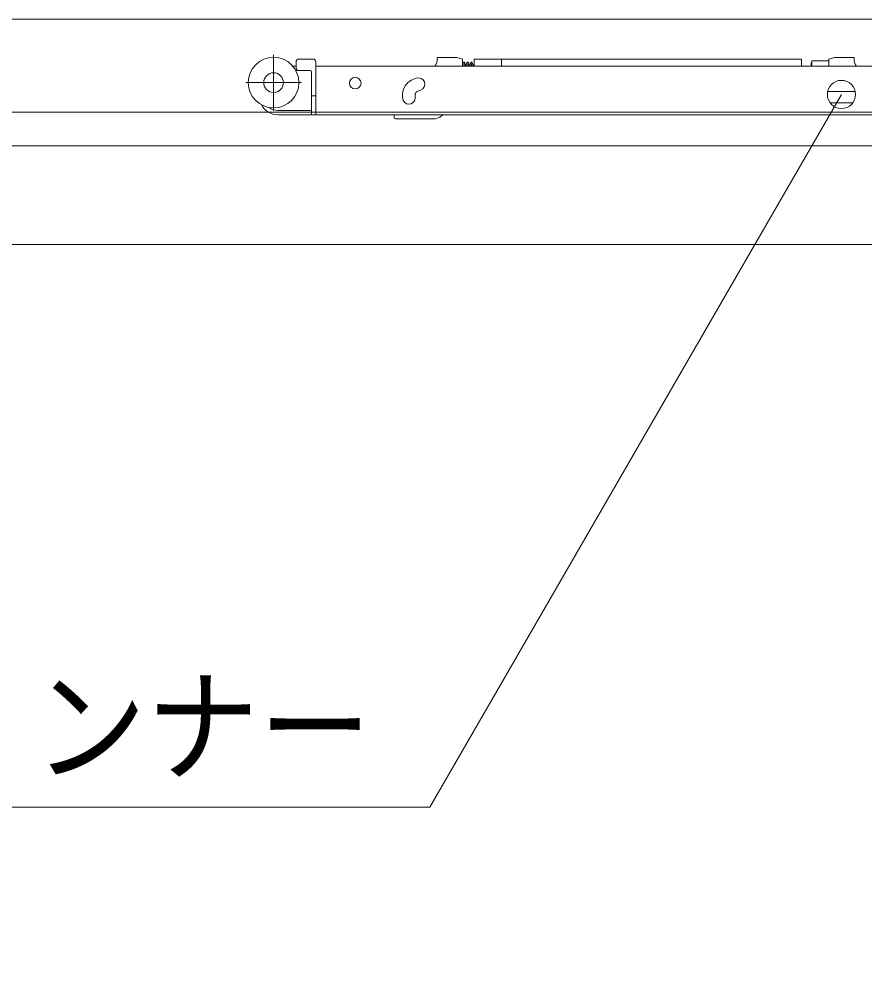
# Model space of a CAD drawing. Units: millimetres, scale not verified. Extents: x -6062 to 6062, y -3045 to 3045.
# Drawn here: x -1704 to -1403.7, y 6.9 to 350 of the extents above; entities that cross this region are included whole.
import ezdxf
from ezdxf.enums import TextEntityAlignment as Align

# ---------------------------------------------------------------- set-up
doc = ezdxf.new("R2010")
doc.units = ezdxf.units.MM
doc.header["$LTSCALE"] = 20
doc.layers.add('0-1_2寸法-3', color=7, linetype='Continuous', lineweight=9)
doc.layers.add('0-2_3一般', color=7, linetype='Continuous', lineweight=9)
doc.styles.add('ＭＳ ゴシック', font='')
doc.styles.get('ＭＳ ゴシック').set_extended_font_data('MS Gothic')

# ---------------------------------------------------------------- blocks, each defined once
blk = doc.blocks.new('グループ-109')
at = {"layer": '0-2_3一般'}
blk.add_line((-61696.5, 7000), (13223.5, 7000), dxfattribs=at)
blk = doc.blocks.new('グループ-110')
at = {"layer": '0-2_3一般'}
for p, q in [((3476.1, 6747.9), (3476.1, 6351.9)), ((4778.5, 6727.9), (4638.5, 6727.9)), ((4638.5, 6713.9), (4638.5, 6727.9)), ((4818.5, 6717.9), (4778.5, 6727.9)), ((7460.1, 6727.9), (7420.1, 6717.9)), ((7460.1, 6727.9), (7600.1, 6727.9)), ((7600.1, 6713.9), (7600.1, 6727.9)), ((3636.1, 6665.9), (3613.7, 6665.9)), ((3636.1, 6697.9), (3636.1, 6655.9)), ((3756.1, 6717.9), (3656.1, 6717.9)), ((3776.1, 6697.9), (3776.1, 6665.1)), ((3776.1, 6665.9), (9882.1, 6665.9)), ((3776.1, 6659.9), (3776.1, 6665.1)), ((3776.1, 6481.9), (3776.1, 6659.9)), ((4818.5, 6665.9), (4818.5, 6717.9)), ((4827.7, 6670.9), (4828.4, 6665.9)), ((4854.7, 6670.9), (4855.4, 6665.9)), ((4881.7, 6670.9), (4882.4, 6665.9)), ((4901.6, 6686.9), (4901.7, 6687.5)), ((4901.7, 6665.9), (4901.7, 6716.9)), ((5095.7, 6716.9), (4901.7, 6716.9)), ((5095.7, 6716.9), (5095.7, 6665.9)), ((7225.7, 6715.9), (5095.7, 6715.9)), ((7225.7, 6715.9), (7225.7, 6665.9)), ((7295.1, 6690.9), (7295.1, 6665.9)), ((7300.1, 6705.9), (7300.1, 6665.9)), ((7420.1, 6705.9), (7300.1, 6705.9)), ((7420.1, 6705.9), (7420.1, 6717.9)), ((7420.1, 6705.9), (7420.1, 6665.9)), ((3634.2, 6635.9), (3656.1, 6635.9)), ((3736.1, 6635.9), (3656.1, 6635.9)), ((3746.1, 6475.9), (3746.1, 6625.9)), ((3674.1, 6549.9), (3278.1, 6549.9)), ((4489.8, 6581.5), (4471.1, 6574.7)), ((3746.1, 6455.9), (3746.1, 6475.9)), ((3746.1, 6345.9), (3746.1, 6455.9)), ((3776.1, 6470.1), (3776.1, 6481.9)), ((3776.1, 6455.9), (3776.1, 6345.9)), ((4392.1, 6441.9), (4392.1, 6461.9)), ((4393.7, 6481.4), (4393.8, 6481.9)), ((4482.1, 6462.4), (4482.1, 6461.9)), ((4482.1, 6461.9), (4482.1, 6441.9)), ((4501.8, 6490.1), (4520.6, 6496.9)), ((3736.1, 6351.9), (3506.1, 6351.9)), ((3506.1, 6321.9), (3746.1, 6321.9)), ((3746.1, 6321.9), (3746.1, 6345.9)), ((9882.1, 6321.9), (3776.1, 6321.9)), ((4332.7, 6301.9), (4332.7, 6321.9)), ((4670.1, 6313.8), (4680.2, 6321.9)), ((4342.7, 6291.9), (4607.6, 6291.9)), ((-12320, 5400), (11040, 5400))]:
    blk.add_line(p, q, dxfattribs=at)
blk.add_lwpolyline([(11350, 6340), (-59990, 6340), (-59990, 7000), (11350, 7000)], close=True, dxfattribs=at)
for points in [[(4818.5, 6675.8), (4818.6, 6676.3), (4818.6, 6676.9), (4818.7, 6677.4), (4818.8, 6678), (4818.8, 6678.7), (4818.9, 6679.3), (4819, 6680), (4819, 6680.6), (4819.1, 6681.4), (4819.1, 6682.1), (4819.2, 6682.9), (4819.3, 6683.6), (4819.3, 6684.5), (4819.4, 6685.3), (4819.5, 6686.1), (4819.6, 6686.9), (4819.8, 6687.7), (4820.1, 6688.4), (4820.4, 6689.1), (4820.9, 6689.8), (4821.3, 6690.4), (4821.9, 6691), (4822.5, 6691.5), (4823.2, 6692.1), (4823.9, 6692.6), (4824.7, 6693), (4825.6, 6693.5), (4826.5, 6693.8), (4827.5, 6694.2), (4828.4, 6694.4), (4829.2, 6694.5), (4830, 6694.5), (4830.7, 6694.3), (4831.4, 6694.1), (4832, 6693.7), (4832.6, 6693.3), (4833.1, 6692.7), (4833.6, 6692), (4834, 6691.2)], [(4828.3, 6674.5), (4828.3, 6674.1), (4828.2, 6673.6), (4828.1, 6673.2), (4828.1, 6672.8), (4828, 6672.3), (4827.9, 6671.9), (4827.9, 6671.4), (4827.8, 6671), (4827.7, 6670.6), (4827.6, 6670.1), (4827.6, 6669.7), (4827.5, 6669.3), (4827.5, 6668.9), (4827.4, 6668.5), (4827.3, 6668.1), (4827.3, 6667.7), (4827.2, 6667.4), (4827.2, 6667), (4827.1, 6666.6), (4827.1, 6666.3), (4827, 6665.9)], [(4830.5, 6686.7), (4830.6, 6686.7), (4830.8, 6686.7), (4830.9, 6686.7), (4830.9, 6686.6), (4831, 6686.6), (4831, 6686.5), (4831.1, 6686.3), (4831.1, 6686.1), (4831, 6686), (4831, 6685.7), (4830.9, 6685.5), (4830.8, 6685.2), (4830.7, 6684.9), (4830.5, 6684.5), (4830.4, 6684.2), (4830.2, 6683.8), (4830, 6683.4), (4829.9, 6683), (4829.7, 6682.6), (4829.6, 6682.2), (4829.5, 6681.8), (4829.4, 6681.4), (4829.3, 6681), (4829.2, 6680.6), (4829.1, 6680.2), (4829, 6679.8), (4828.9, 6679.4), (4828.9, 6679), (4828.8, 6678.6), (4828.8, 6678.2), (4828.7, 6677.8), (4828.7, 6677.4), (4828.6, 6677), (4828.6, 6676.6), (4828.6, 6676.2), (4828.5, 6675.8), (4828.4, 6675.4), (4828.4, 6674.9), (4828.3, 6674.5)], [(4834, 6691.2), (4834.3, 6690.3), (4834.6, 6689.2), (4834.8, 6688.1), (4835, 6686.9), (4835.3, 6685.8), (4835.4, 6684.7), (4835.6, 6683.6), (4835.8, 6682.5), (4836, 6681.5), (4836.2, 6680.5), (4836.3, 6679.6), (4836.5, 6678.7), (4836.6, 6677.8), (4836.8, 6676.9), (4836.9, 6676.1), (4837, 6675.3), (4837.1, 6674.6), (4837.3, 6673.9), (4837.4, 6673.2), (4837.5, 6672.5), (4837.6, 6671.8), (4837.7, 6671.1), (4837.8, 6670.5), (4837.9, 6669.9), (4838, 6669.2), (4838, 6668.6), (4838.1, 6668.1), (4838.2, 6667.5), (4838.3, 6666.9), (4838.4, 6666.4), (4838.4, 6665.9)], [(4844, 6665.9), (4844.1, 6666.5), (4844.2, 6667.1), (4844.3, 6667.8), (4844.4, 6668.4), (4844.4, 6669.1), (4844.5, 6669.8), (4844.6, 6670.6), (4844.7, 6671.3), (4844.7, 6672.1), (4844.8, 6672.9), (4844.9, 6673.7), (4845, 6674.5), (4845, 6675.4), (4845.1, 6676.2), (4845.2, 6677.1), (4845.3, 6678), (4845.5, 6679), (4845.7, 6680), (4846, 6681), (4846.3, 6682), (4846.6, 6683.1), (4847, 6684.2), (4847.4, 6685.3), (4847.9, 6686.5), (4848.4, 6687.7), (4848.9, 6688.9), (4849.5, 6690.1), (4850.1, 6691.4), (4850.8, 6692.6), (4851.4, 6693.6), (4852.1, 6694.4), (4852.7, 6695.1), (4853.4, 6695.5), (4854, 6695.8), (4854.7, 6695.9), (4855.3, 6695.8), (4856, 6695.5), (4856.6, 6695.1), (4857.3, 6694.4)], [(4855.3, 6674.5), (4855.3, 6674.1), (4855.2, 6673.6), (4855.1, 6673.2), (4855.1, 6672.8), (4855, 6672.3), (4854.9, 6671.9), (4854.9, 6671.4), (4854.8, 6671), (4854.7, 6670.6), (4854.6, 6670.1), (4854.6, 6669.7), (4854.5, 6669.3), (4854.5, 6668.9), (4854.4, 6668.5), (4854.3, 6668.1), (4854.3, 6667.7), (4854.2, 6667.4), (4854.2, 6667), (4854.1, 6666.6), (4854.1, 6666.3), (4854, 6665.9)], [(4857.5, 6686.7), (4857.6, 6686.7), (4857.7, 6686.7), (4857.9, 6686.7), (4857.9, 6686.6), (4858, 6686.6), (4858, 6686.5), (4858.1, 6686.3), (4858.1, 6686.2), (4858, 6686), (4858, 6685.7), (4857.9, 6685.5), (4857.8, 6685.2), (4857.7, 6684.9), (4857.5, 6684.5), (4857.4, 6684.2), (4857.2, 6683.8), (4857, 6683.4), (4856.9, 6683), (4856.7, 6682.6), (4856.6, 6682.2), (4856.5, 6681.8), (4856.4, 6681.4), (4856.3, 6681), (4856.2, 6680.6), (4856.1, 6680.2), (4856, 6679.8), (4855.9, 6679.4), (4855.9, 6679), (4855.8, 6678.6), (4855.8, 6678.2), (4855.7, 6677.8), (4855.7, 6677.4), (4855.6, 6677), (4855.6, 6676.6), (4855.6, 6676.2), (4855.5, 6675.8), (4855.4, 6675.4), (4855.4, 6674.9), (4855.3, 6674.5)], [(4857.3, 6694.4), (4857.9, 6693.6), (4858.5, 6692.6), (4859.2, 6691.4), (4859.8, 6690.1), (4860.4, 6688.9), (4860.9, 6687.6), (4861.4, 6686.5), (4861.9, 6685.3), (4862.3, 6684.2), (4862.7, 6683.1), (4863.1, 6682), (4863.4, 6681), (4863.6, 6680), (4863.9, 6679), (4864, 6678), (4864.2, 6677.1), (4864.3, 6676.2), (4864.4, 6675.3), (4864.5, 6674.5), (4864.5, 6673.7), (4864.6, 6672.9), (4864.7, 6672.1), (4864.8, 6671.3), (4864.9, 6670.6), (4865, 6669.8), (4865, 6669.1), (4865.1, 6668.4), (4865.2, 6667.8), (4865.3, 6667.1), (4865.3, 6666.5), (4865.4, 6665.9)], [(4871, 6665.9), (4871.1, 6666.5), (4871.2, 6667.1), (4871.3, 6667.8), (4871.4, 6668.4), (4871.4, 6669.1), (4871.5, 6669.8), (4871.6, 6670.6), (4871.7, 6671.3), (4871.7, 6672.1), (4871.8, 6672.9), (4871.9, 6673.7), (4872, 6674.5), (4872, 6675.4), (4872.1, 6676.2), (4872.2, 6677.1), (4872.3, 6678), (4872.5, 6679), (4872.7, 6680), (4873, 6681), (4873.3, 6682), (4873.6, 6683.1), (4874, 6684.2), (4874.4, 6685.3), (4874.9, 6686.5), (4875.4, 6687.7), (4875.9, 6688.9), (4876.5, 6690.1), (4877.1, 6691.4), (4877.8, 6692.6), (4878.4, 6693.6), (4879.1, 6694.4), (4879.7, 6695.1), (4880.4, 6695.5), (4881, 6695.8), (4881.7, 6695.9), (4882.3, 6695.8), (4883, 6695.5), (4883.6, 6695.1), (4884.3, 6694.4)], [(4882.3, 6674.5), (4882.3, 6674.1), (4882.2, 6673.6), (4882.1, 6673.2), (4882.1, 6672.8), (4882, 6672.3), (4881.9, 6671.9), (4881.9, 6671.4), (4881.8, 6671), (4881.7, 6670.6), (4881.6, 6670.1), (4881.6, 6669.7), (4881.5, 6669.3), (4881.5, 6668.9), (4881.4, 6668.5), (4881.3, 6668.1), (4881.3, 6667.7), (4881.2, 6667.4), (4881.2, 6667), (4881.1, 6666.6), (4881.1, 6666.3), (4881, 6665.9)], [(4884.5, 6686.7), (4884.6, 6686.7), (4884.8, 6686.7), (4884.9, 6686.7), (4884.9, 6686.6), (4885, 6686.6), (4885, 6686.5), (4885.1, 6686.3), (4885.1, 6686.1), (4885, 6686), (4885, 6685.7), (4884.9, 6685.5), (4884.8, 6685.2), (4884.7, 6684.9), (4884.5, 6684.5), (4884.4, 6684.2), (4884.2, 6683.8), (4884, 6683.4), (4883.9, 6683), (4883.7, 6682.6), (4883.6, 6682.2), (4883.5, 6681.8), (4883.4, 6681.4), (4883.3, 6681), (4883.2, 6680.6), (4883.1, 6680.2), (4883, 6679.8), (4882.9, 6679.4), (4882.9, 6679), (4882.8, 6678.6), (4882.8, 6678.2), (4882.7, 6677.8), (4882.7, 6677.4), (4882.6, 6677), (4882.6, 6676.6), (4882.6, 6676.2), (4882.5, 6675.8), (4882.4, 6675.4), (4882.4, 6674.9), (4882.3, 6674.5)], [(4884.3, 6694.4), (4884.9, 6693.6), (4885.5, 6692.6), (4886.2, 6691.4), (4886.8, 6690.1), (4887.4, 6688.9), (4887.9, 6687.6), (4888.4, 6686.5), (4888.9, 6685.3), (4889.3, 6684.2), (4889.7, 6683.1), (4890.1, 6682), (4890.4, 6681), (4890.6, 6680), (4890.9, 6679), (4891, 6678), (4891.2, 6677.1), (4891.3, 6676.2), (4891.4, 6675.3), (4891.5, 6674.5), (4891.5, 6673.7), (4891.6, 6672.9), (4891.7, 6672.1), (4891.8, 6671.3), (4891.9, 6670.6), (4891.9, 6669.8), (4892, 6669.1), (4892.1, 6668.4), (4892.2, 6667.8), (4892.3, 6667.1), (4892.3, 6666.5), (4892.4, 6665.9)], [(4898, 6665.9), (4898.1, 6666.4), (4898.2, 6667), (4898.3, 6667.5), (4898.3, 6668.1), (4898.4, 6668.6), (4898.5, 6669.2), (4898.6, 6669.7), (4898.6, 6670.2), (4898.7, 6670.8), (4898.8, 6671.3), (4898.9, 6671.9), (4898.9, 6672.4), (4899, 6672.9), (4899.1, 6673.5), (4899.2, 6674), (4899.3, 6674.6), (4899.3, 6675.1), (4899.4, 6675.7), (4899.5, 6676.2), (4899.6, 6676.7), (4899.6, 6677.3), (4899.7, 6677.8), (4899.8, 6678.4), (4899.9, 6678.9), (4900, 6679.4), (4900.1, 6680), (4900.2, 6680.5), (4900.3, 6681.1), (4900.4, 6681.6), (4900.5, 6682.1), (4900.6, 6682.7), (4900.7, 6683.2), (4900.8, 6683.7), (4900.9, 6684.3), (4901.1, 6684.8), (4901.2, 6685.3), (4901.3, 6685.9), (4901.4, 6686.4), (4901.6, 6686.9)], [(3776.1, 6470.1), (3776.1, 6455.9), (3746.1, 6455.9)], [(4392.1, 6461.9), (4392.1, 6462.4), (4392.1, 6462.9), (4392.1, 6463.4), (4392.1, 6463.9), (4392.1, 6464.4), (4392.1, 6464.9), (4392.1, 6465.4), (4392.2, 6465.9), (4392.2, 6466.4), (4392.2, 6466.9), (4392.2, 6467.4), (4392.3, 6467.9), (4392.3, 6468.4), (4392.3, 6468.9), (4392.3, 6469.4), (4392.4, 6469.9), (4392.4, 6470.4), (4392.5, 6470.9), (4392.5, 6471.4), (4392.5, 6471.9), (4392.6, 6472.4), (4392.6, 6472.9), (4392.7, 6473.4), (4392.7, 6473.9), (4392.8, 6474.4), (4392.8, 6474.9), (4392.9, 6475.4), (4393, 6475.9), (4393, 6476.4), (4393.1, 6476.9), (4393.1, 6477.4), (4393.2, 6477.9), (4393.3, 6478.4), (4393.3, 6478.9), (4393.4, 6479.4), (4393.5, 6479.9), (4393.5, 6480.4), (4393.6, 6480.9), (4393.7, 6481.4)], [(4489.7, 6481.9), (4489.4, 6481.5), (4489.1, 6481), (4488.8, 6480.6), (4488.4, 6480.1), (4488.1, 6479.7), (4487.8, 6479.2), (4487.5, 6478.8), (4487.2, 6478.3), (4487, 6477.9), (4486.7, 6477.4), (4486.4, 6476.9), (4486.1, 6476.4), (4485.9, 6476), (4485.6, 6475.5), (4485.4, 6475), (4485.1, 6474.5), (4484.9, 6474), (4484.7, 6473.5), (4484.5, 6473), (4484.2, 6472.5), (4484, 6472), (4483.8, 6471.5), (4483.7, 6470.9), (4483.5, 6470.4), (4483.3, 6469.9), (4483.2, 6469.4), (4483, 6468.9), (4482.9, 6468.3), (4482.8, 6467.8), (4482.6, 6467.3), (4482.5, 6466.8), (4482.5, 6466.2), (4482.4, 6465.7), (4482.3, 6465.1), (4482.2, 6464.6), (4482.2, 6464.1), (4482.2, 6463.5), (4482.1, 6463), (4482.1, 6462.4)], [(3776.1, 6345.9), (3776.1, 6321.9), (3746.1, 6321.9)], [(-12640, -39740), (-12640, 6100), (11360, 6100)]]:
    blk.add_lwpolyline(points, dxfattribs=at)
for centre, radius in [((3476.1, 6549.9), 180), ((3476.1, 6549.9), 70), ((4056.1, 6545.9), 41)]:
    blk.add_circle(centre, radius, dxfattribs=at)
for centre, radius, start, end in [((3656.1, 6697.9), 20, 90, 180), ((3656.1, 6655.9), 20, 180, 270), ((3756.1, 6697.9), 20, 0, 90), ((4558.5, 6713.9), 80, 323.1301, 0), ((7300.1, 6690.9), 5, 90, 180), ((7680.1, 6713.9), 80, 180, 216.8699), ((3736.1, 6625.9), 10, 0, 90), ((4512.1, 6461.9), 120, 110, 170.40593), ((4505.2, 6539.2), 45, 290, 110), ((4512.1, 6461.9), 30, 110, 138.18969), ((3506.1, 6451.9), 130, 207.8267, 270), ((4437.1, 6441.9), 45, 180, 0), ((3506.1, 6451.9), 100, 232.49603, 270), ((3736.1, 6361.9), 10, 270, 0), ((4607.6, 6391.9), 100, 270, 308.65981), ((4342.7, 6301.9), 10, 180, 270)]:
    blk.add_arc(centre, radius, start, end, dxfattribs=at)
blk = doc.blocks.new('グループ-111')
at = {"layer": '0-2_3一般'}
for name in ['グループ-109', 'グループ-110']:
    blk.add_blockref(name, (0, 0), dxfattribs=at)

msp = doc.modelspace()

# ---------------------------------------------------------------- linework, layer by layer
at = {"layer": '0-1_2寸法-3'}
for p, q in [((-1411.8, 328.29), (-1412.15, 328.29)), ((-1411.8, 328.29), (-1412.15, 328.29)), ((-1407.08, 324.29), (-1416.87, 324.29)), ((-1407.98, 320.29), (-1415.97, 320.29))]:
    msp.add_line(p, q, dxfattribs=at)
msp.add_lwpolyline([(-2157.06, 70), (-1558.22, 70), (-1411.98, 323.3)], dxfattribs=at)
msp.add_circle((-1411.98, 323.3), 5.01, dxfattribs=at)
msp.add_circle((-1411.98, 323.3), 5.01, dxfattribs=at)

# ---------------------------------------------------------------- block references
at = {"layer": '0-2_3一般', "xscale": 0.05, "yscale": 0.05}
msp.add_blockref('グループ-111', (-1787.5, 0), dxfattribs=at)

# ---------------------------------------------------------------- texts
at = {"layer": '0-1_2寸法-3', "style": 'ＭＳ ゴシック', "width": 0.9}
msp.add_text('ンナー', height=32.55, dxfattribs=at).set_placement((-1698.85, 72.77), align=Align.BOTTOM_LEFT)

doc.saveas('drawing.dxf')
